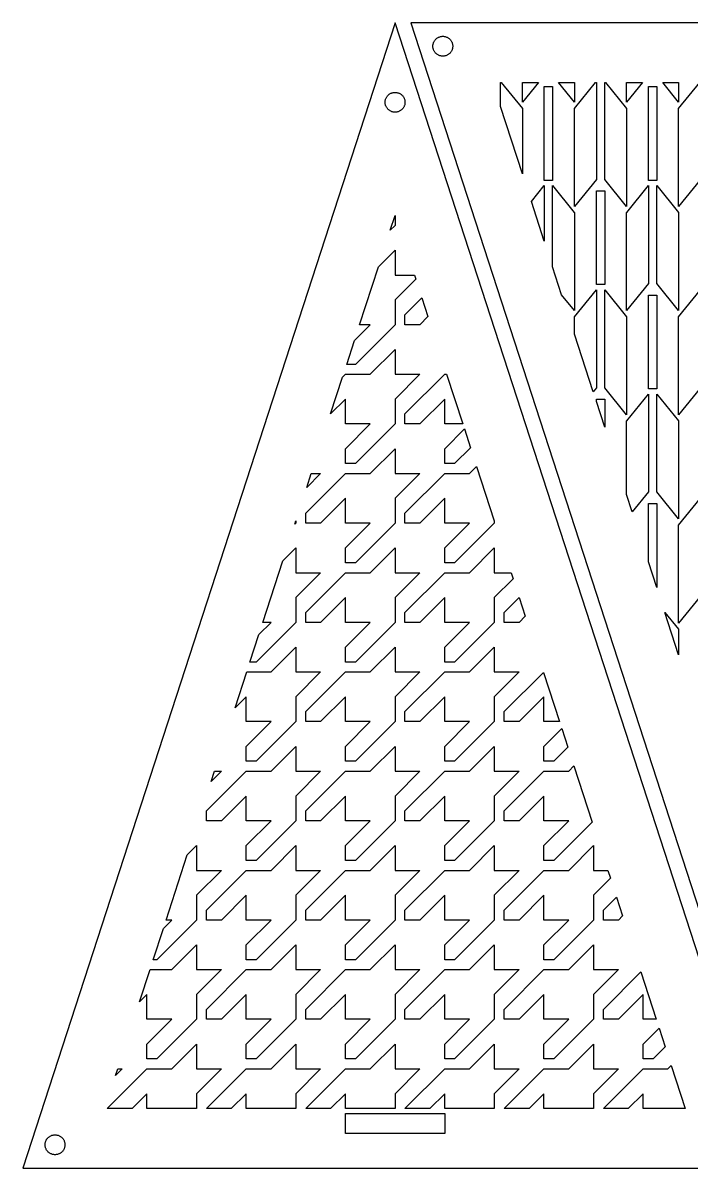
# Model space of a CAD drawing. Header units: metres. Extents: x 20 to 1108, y 20 to 485.
# Drawn here: x 20 to 154.7, y 20 to 250.8 of the extents above; entities that cross this region are included whole.
import ezdxf

# ---------------------------------------------------------------- set-up
doc = ezdxf.new("R2010")
doc.units = ezdxf.units.M

msp = doc.modelspace()

# ---------------------------------------------------------------- linework, layer by layer
for p, q in [((95, 250.826), (20, 20)), ((170, 20), (95, 250.826)), ((248.154, 250.826), (98.1544, 250.826)), ((98.1544, 250.826), (173.154, 20.0001)), ((102.816, 246.976), (102.874, 247.087)), ((102.874, 247.087), (102.938, 247.195)), ((102.938, 247.195), (103.009, 247.3)), ((103.009, 247.3), (103.085, 247.399)), ((103.085, 247.399), (103.169, 247.493)), ((103.169, 247.493), (103.257, 247.582)), ((103.257, 247.582), (103.352, 247.665)), ((103.352, 247.665), (103.451, 247.742)), ((103.451, 247.742), (103.555, 247.813)), ((103.555, 247.813), (103.663, 247.877)), ((103.663, 247.877), (103.775, 247.934)), ((103.775, 247.934), (103.891, 247.984)), ((103.891, 247.984), (104.009, 248.026)), ((104.009, 248.026), (104.129, 248.062)), ((104.129, 248.062), (104.252, 248.089)), ((104.252, 248.089), (104.376, 248.109)), ((104.376, 248.109), (104.501, 248.12)), ((104.501, 248.12), (104.626, 248.124)), ((104.626, 248.124), (104.752, 248.12)), ((104.752, 248.12), (104.877, 248.109)), ((104.877, 248.109), (105.001, 248.089)), ((105.001, 248.089), (105.124, 248.062)), ((105.124, 248.062), (105.244, 248.026)), ((105.244, 248.026), (105.362, 247.984)), ((105.362, 247.984), (105.478, 247.934)), ((105.478, 247.934), (105.59, 247.877)), ((105.59, 247.877), (105.698, 247.813)), ((105.698, 247.813), (105.802, 247.742)), ((105.802, 247.742), (105.901, 247.665)), ((105.901, 247.665), (105.995, 247.582)), ((105.995, 247.582), (106.084, 247.493)), ((106.084, 247.493), (106.168, 247.399)), ((106.168, 247.399), (106.244, 247.3)), ((106.244, 247.3), (106.316, 247.195)), ((106.316, 247.195), (106.379, 247.087)), ((106.379, 247.087), (106.437, 246.976)), ((102.626, 246.124), (102.631, 246.249)), ((102.631, 245.998), (102.626, 246.124)), ((102.631, 246.249), (102.643, 246.375)), ((102.643, 245.873), (102.631, 245.998)), ((102.643, 246.375), (102.662, 246.499)), ((102.662, 245.749), (102.643, 245.873)), ((102.662, 246.499), (102.69, 246.621)), ((102.69, 245.627), (102.662, 245.749)), ((102.69, 246.621), (102.725, 246.742)), ((102.725, 245.506), (102.69, 245.627)), ((102.725, 246.742), (102.767, 246.86)), ((102.767, 245.388), (102.725, 245.506)), ((102.767, 246.86), (102.816, 246.976)), ((102.816, 245.273), (102.767, 245.388)), ((102.874, 245.16), (102.816, 245.273)), ((102.938, 245.052), (102.874, 245.16)), ((103.009, 244.948), (102.938, 245.052)), ((103.085, 244.849), (103.009, 244.948)), ((103.169, 244.755), (103.085, 244.849)), ((103.257, 244.666), (103.169, 244.755)), ((106.084, 244.755), (105.995, 244.666)), ((106.168, 244.849), (106.084, 244.755)), ((106.244, 244.948), (106.168, 244.849)), ((106.316, 245.052), (106.244, 244.948)), ((106.379, 245.16), (106.316, 245.052)), ((106.437, 245.273), (106.379, 245.16)), ((106.437, 246.976), (106.486, 246.86)), ((106.486, 245.388), (106.437, 245.273)), ((106.486, 246.86), (106.528, 246.742)), ((106.528, 245.506), (106.486, 245.388)), ((106.528, 246.742), (106.564, 246.621)), ((106.564, 245.627), (106.528, 245.506)), ((106.564, 246.621), (106.591, 246.499)), ((106.591, 245.749), (106.564, 245.627)), ((106.591, 246.499), (106.61, 246.375)), ((106.61, 245.873), (106.591, 245.749)), ((106.61, 246.375), (106.622, 246.249)), ((106.622, 245.998), (106.61, 245.873)), ((106.622, 246.249), (106.626, 246.124)), ((106.626, 246.124), (106.622, 245.998)), ((103.352, 244.583), (103.257, 244.666)), ((103.451, 244.506), (103.352, 244.583)), ((103.555, 244.436), (103.451, 244.506)), ((103.663, 244.371), (103.555, 244.436)), ((103.775, 244.315), (103.663, 244.371)), ((103.891, 244.265), (103.775, 244.315)), ((104.009, 244.222), (103.891, 244.265)), ((104.129, 244.187), (104.009, 244.222)), ((104.252, 244.159), (104.129, 244.187)), ((104.376, 244.14), (104.252, 244.159)), ((104.501, 244.128), (104.376, 244.14)), ((104.626, 244.124), (104.501, 244.128)), ((104.752, 244.128), (104.626, 244.124)), ((104.877, 244.14), (104.752, 244.128)), ((105.001, 244.159), (104.877, 244.14)), ((105.124, 244.187), (105.001, 244.159)), ((105.244, 244.222), (105.124, 244.187)), ((105.362, 244.265), (105.244, 244.222)), ((105.478, 244.315), (105.362, 244.265)), ((105.59, 244.371), (105.478, 244.315)), ((105.698, 244.436), (105.59, 244.371)), ((105.802, 244.506), (105.698, 244.436)), ((105.901, 244.583), (105.802, 244.506)), ((105.995, 244.666), (105.901, 244.583)), ((116.244, 233.985), (116.244, 238.826)), ((116.244, 238.826), (116.405, 238.826)), ((116.405, 238.826), (120.654, 233.567)), ((120.654, 238.826), (123.877, 238.826)), ((123.877, 238.826), (120.654, 234.868)), ((120.654, 234.868), (120.654, 238.826)), ((125.065, 219.076), (125.065, 237.976)), ((125.065, 237.976), (126.744, 237.976)), ((126.744, 237.976), (126.744, 219.076)), ((127.933, 238.826), (131.154, 238.826)), ((131.154, 234.868), (127.933, 238.826)), ((131.154, 233.567), (135.403, 238.826)), ((131.154, 238.826), (131.154, 234.868)), ((135.403, 238.826), (135.565, 238.826)), ((135.565, 238.826), (135.565, 219.286)), ((137.244, 219.286), (137.244, 238.826)), ((137.244, 238.826), (137.405, 238.826)), ((137.405, 238.826), (141.654, 233.567)), ((141.654, 238.826), (144.877, 238.826)), ((144.877, 238.826), (141.654, 234.868)), ((141.654, 234.868), (141.654, 238.826)), ((146.065, 219.076), (146.065, 237.976)), ((146.065, 237.976), (147.744, 237.976)), ((147.744, 237.976), (147.744, 219.076)), ((148.933, 238.826), (152.154, 238.826)), ((152.154, 234.868), (148.933, 238.826)), ((152.154, 238.826), (152.154, 234.868)), ((152.154, 233.567), (156.403, 238.826)), ((93.0625, 235.324), (93.0977, 235.444)), ((93.0977, 235.444), (93.1406, 235.562)), ((93.1406, 235.562), (93.1904, 235.678)), ((93.1904, 235.678), (93.2471, 235.79)), ((93.2471, 235.79), (93.3115, 235.898)), ((93.3115, 235.898), (93.3818, 236.002)), ((93.3818, 236.002), (93.459, 236.101)), ((93.459, 236.101), (93.542, 236.195)), ((93.542, 236.195), (93.6309, 236.284)), ((93.6309, 236.284), (93.7256, 236.367)), ((93.7256, 236.367), (93.8242, 236.444)), ((93.8242, 236.444), (93.9287, 236.515)), ((93.9287, 236.515), (94.0361, 236.579)), ((94.0361, 236.579), (94.1484, 236.636)), ((94.1484, 236.636), (94.2637, 236.686)), ((94.2637, 236.686), (94.3818, 236.728)), ((94.3818, 236.728), (94.5029, 236.763)), ((94.5029, 236.763), (94.625, 236.791)), ((94.625, 236.791), (94.749, 236.81)), ((94.749, 236.81), (94.874, 236.822)), ((94.874, 236.822), (95, 236.826)), ((95, 236.826), (95.126, 236.822)), ((95.126, 236.822), (95.251, 236.81)), ((95.251, 236.81), (95.375, 236.791)), ((95.375, 236.791), (95.4971, 236.763)), ((95.4971, 236.763), (95.6182, 236.728)), ((95.6182, 236.728), (95.7363, 236.686)), ((95.7363, 236.686), (95.8516, 236.636)), ((95.8516, 236.636), (95.9639, 236.579)), ((95.9639, 236.579), (96.0713, 236.515)), ((96.0713, 236.515), (96.1758, 236.444)), ((96.1758, 236.444), (96.2744, 236.367)), ((96.2744, 236.367), (96.3691, 236.284)), ((96.3691, 236.284), (96.458, 236.195)), ((96.458, 236.195), (96.541, 236.101)), ((96.541, 236.101), (96.6182, 236.002)), ((96.6182, 236.002), (96.6885, 235.898)), ((96.6885, 235.898), (96.7529, 235.79)), ((96.7529, 235.79), (96.8096, 235.678)), ((96.8096, 235.678), (96.8594, 235.562)), ((96.8594, 235.562), (96.9023, 235.444)), ((96.9023, 235.444), (96.9375, 235.324)), ((93, 234.826), (93.0039, 234.952)), ((93.0039, 234.701), (93, 234.826)), ((93.0039, 234.952), (93.0156, 235.077)), ((93.0156, 234.576), (93.0039, 234.701)), ((93.0156, 235.077), (93.0352, 235.201)), ((93.0352, 234.451), (93.0156, 234.576)), ((93.0352, 235.201), (93.0625, 235.324)), ((93.0625, 234.329), (93.0352, 234.451)), ((93.0977, 234.208), (93.0625, 234.329)), ((93.1406, 234.09), (93.0977, 234.208)), ((93.1904, 233.975), (93.1406, 234.09)), ((93.2471, 233.863), (93.1904, 233.975)), ((93.3115, 233.755), (93.2471, 233.863)), ((93.3818, 233.651), (93.3115, 233.755)), ((93.459, 233.551), (93.3818, 233.651)), ((93.542, 233.457), (93.459, 233.551)), ((93.6309, 233.368), (93.542, 233.457)), ((93.7256, 233.285), (93.6309, 233.368)), ((93.8242, 233.208), (93.7256, 233.285)), ((93.9287, 233.138), (93.8242, 233.208)), ((94.0361, 233.074), (93.9287, 233.138)), ((96.0713, 233.138), (95.9639, 233.074)), ((96.1758, 233.208), (96.0713, 233.138)), ((96.2744, 233.285), (96.1758, 233.208)), ((96.3691, 233.368), (96.2744, 233.285)), ((96.458, 233.457), (96.3691, 233.368)), ((96.541, 233.551), (96.458, 233.457)), ((96.6182, 233.651), (96.541, 233.551)), ((96.6885, 233.755), (96.6182, 233.651)), ((96.7529, 233.863), (96.6885, 233.755)), ((96.8096, 233.975), (96.7529, 233.863)), ((96.8594, 234.09), (96.8096, 233.975)), ((96.9023, 234.208), (96.8594, 234.09)), ((96.9375, 234.329), (96.9023, 234.208)), ((96.9375, 235.324), (96.9648, 235.201)), ((96.9648, 234.451), (96.9375, 234.329)), ((96.9648, 235.201), (96.9844, 235.077)), ((96.9844, 234.576), (96.9648, 234.451)), ((96.9844, 235.077), (96.9961, 234.952)), ((96.9961, 234.701), (96.9844, 234.576)), ((96.9961, 234.952), (97, 234.826)), ((97, 234.826), (96.9961, 234.701)), ((120.654, 220.411), (116.244, 233.985)), ((120.654, 233.567), (120.654, 220.411)), ((131.154, 213.826), (131.154, 233.567)), ((141.654, 233.567), (141.654, 213.826)), ((152.154, 213.826), (152.154, 233.567)), ((94.1484, 233.017), (94.0361, 233.074)), ((94.2637, 232.967), (94.1484, 233.017)), ((94.3818, 232.924), (94.2637, 232.967)), ((94.5029, 232.889), (94.3818, 232.924)), ((94.625, 232.862), (94.5029, 232.889)), ((94.749, 232.842), (94.625, 232.862)), ((94.874, 232.83), (94.749, 232.842)), ((95, 232.826), (94.874, 232.83)), ((95.126, 232.83), (95, 232.826)), ((95.251, 232.842), (95.126, 232.83)), ((95.375, 232.862), (95.251, 232.842)), ((95.4971, 232.889), (95.375, 232.862)), ((95.6182, 232.924), (95.4971, 232.889)), ((95.7363, 232.967), (95.6182, 232.924)), ((95.8516, 233.017), (95.7363, 232.967)), ((95.9639, 233.074), (95.8516, 233.017)), ((135.565, 219.286), (131.154, 213.826)), ((141.654, 213.826), (137.244, 219.286)), ((156.565, 219.286), (152.154, 213.826)), ((122.472, 214.817), (125.065, 218.026)), ((126.744, 219.076), (125.065, 219.076)), ((125.065, 218.026), (125.065, 206.837)), ((126.744, 201.667), (126.744, 218.026)), ((126.744, 218.026), (131.121, 212.608)), ((135.565, 198.076), (135.565, 216.977)), ((135.565, 216.977), (137.244, 216.977)), ((137.244, 216.977), (137.244, 198.076)), ((141.688, 212.608), (146.065, 218.026)), ((147.744, 219.076), (146.065, 219.076)), ((146.065, 218.026), (146.065, 198.286)), ((147.744, 198.286), (147.744, 218.026)), ((147.744, 218.026), (152.121, 212.608)), ((125.065, 206.837), (122.472, 214.817)), ((131.121, 212.608), (131.154, 212.608)), ((131.154, 212.608), (131.154, 192.868)), ((141.654, 212.608), (141.688, 212.608)), ((141.654, 192.868), (141.654, 212.608)), ((152.121, 212.608), (152.154, 212.608)), ((152.154, 212.608), (152.154, 192.868)), ((94.04, 209.04), (95, 211.993)), ((95, 211.993), (95, 210)), ((95, 210), (94.04, 209.04)), ((91.6338, 201.634), (95, 205)), ((95, 205), (95, 200)), ((87.8535, 190), (91.6338, 201.634)), ((128.573, 196.039), (126.744, 201.667)), ((95, 200), (98.8965, 200)), ((99.167, 199.167), (95, 195)), ((98.8965, 200), (99.167, 199.167)), ((131.154, 191.567), (135.565, 197.026)), ((137.244, 198.076), (135.565, 198.076)), ((135.565, 197.026), (135.565, 177.286)), ((137.244, 177.286), (137.244, 197.026)), ((137.244, 197.026), (141.654, 191.567)), ((146.065, 198.286), (141.654, 192.868)), ((152.154, 192.868), (147.744, 198.286)), ((152.154, 191.567), (156.565, 197.026)), ((95, 195), (95, 190)), ((97, 192), (100.394, 195.394)), ((100.394, 195.394), (101.62, 191.62)), ((131.154, 192.868), (128.573, 196.039)), ((146.065, 177.076), (146.065, 195.976)), ((146.065, 195.976), (147.744, 195.976)), ((147.744, 195.976), (147.744, 177.076)), ((97, 190), (97, 192)), ((101.62, 191.62), (100, 190)), ((86.8213, 186.821), (90, 190)), ((95, 190), (87, 182)), ((90, 190), (87.8535, 190)), ((100, 190), (97, 190)), ((131.154, 188.096), (131.154, 191.567)), ((141.654, 191.567), (141.654, 171.826)), ((152.154, 171.826), (152.154, 191.567)), ((134.924, 176.494), (131.154, 188.096)), ((85.2549, 182), (86.8213, 186.821)), ((90, 180), (95, 185)), ((95, 185), (95, 180)), ((87, 182), (85.2549, 182)), ((82.0078, 172.008), (84.4141, 179.414)), ((84.4141, 179.414), (85, 180)), ((85, 180), (90, 180)), ((95, 180), (100, 180)), ((100, 180), (95, 175)), ((97, 172), (105, 180)), ((105, 180), (105.396, 180)), ((105.396, 180), (108.645, 170)), ((135.565, 177.286), (134.924, 176.494)), ((141.654, 171.826), (137.244, 177.286)), ((141.688, 170.608), (146.065, 176.026)), ((147.744, 177.076), (146.065, 177.076)), ((146.065, 176.026), (146.065, 156.286)), ((147.744, 156.286), (147.744, 176.026)), ((147.744, 176.026), (152.121, 170.608)), ((156.565, 177.286), (152.154, 171.826)), ((85, 175), (82.0078, 172.008)), ((85, 170), (85, 175)), ((95, 175), (95, 170)), ((105, 175), (100, 170)), ((105, 170), (105, 175)), ((135.565, 174.524), (135.565, 174.977)), ((135.565, 174.977), (137.244, 174.977)), ((137.244, 169.354), (135.565, 174.524)), ((137.244, 174.977), (137.244, 169.354)), ((97, 170), (97, 172)), ((85, 165), (90, 170)), ((90, 170), (85, 170)), ((95, 170), (87, 162)), ((100, 170), (97, 170)), ((108.645, 170), (105, 170)), ((105, 165), (108.977, 168.977)), ((108.977, 168.977), (110.203, 165.203)), ((141.654, 155.779), (141.654, 170.608)), ((141.654, 170.608), (141.688, 170.608)), ((152.121, 170.608), (152.154, 170.608)), ((152.154, 170.608), (152.154, 150.868)), ((85, 162), (85, 165)), ((90, 160), (95, 165)), ((95, 165), (95, 160)), ((105, 162), (105, 165)), ((110.203, 165.203), (107, 162)), ((87, 162), (85, 162)), ((107, 162), (105, 162)), ((77, 152), (85, 160)), ((80, 160), (77.1953, 157.195)), ((77.1953, 157.195), (78.1064, 160)), ((78.1064, 160), (80, 160)), ((85, 160), (90, 160)), ((95, 160), (100, 160)), ((100, 160), (95, 155)), ((97, 152), (105, 160)), ((105, 160), (110, 160)), ((110, 160), (111.43, 161.429)), ((111.43, 161.429), (115, 150.44)), ((85, 155), (80, 150)), ((85, 150), (85, 155)), ((95, 155), (95, 150)), ((105, 155), (100, 150)), ((105, 150), (105, 155)), ((142.795, 152.27), (141.654, 155.779)), ((146.065, 156.286), (142.795, 152.27)), ((152.154, 150.868), (147.744, 156.286)), ((152.154, 149.567), (156.565, 155.026)), ((146.065, 142.206), (146.065, 153.976)), ((146.065, 153.976), (147.744, 153.976)), ((147.744, 153.976), (147.744, 137.036)), ((74.7881, 149.788), (75, 150.44)), ((75, 150.44), (75, 150)), ((77, 150), (77, 152)), ((97, 150), (97, 152)), ((115, 150.44), (115, 150)), ((75, 150), (74.7881, 149.788)), ((80, 150), (77, 150)), ((85, 145), (90, 150)), ((90, 150), (85, 150)), ((95, 150), (87, 142)), ((100, 150), (97, 150)), ((105, 145), (110, 150)), ((110, 150), (105, 150)), ((115, 150), (107, 142)), ((152.154, 129.826), (152.154, 149.567)), ((72.3818, 142.382), (75, 145)), ((75, 145), (75, 140)), ((85, 142), (85, 145)), ((90, 140), (95, 145)), ((95, 145), (95, 140)), ((105, 142), (105, 145)), ((110, 140), (115, 145)), ((115, 145), (115, 140)), ((68.3584, 130), (72.3818, 142.382)), ((87, 142), (85, 142)), ((107, 142), (105, 142)), ((147.744, 137.036), (146.065, 142.206)), ((75, 140), (80, 140)), ((80, 140), (75, 135)), ((77, 132), (85, 140)), ((85, 140), (90, 140)), ((95, 140), (100, 140)), ((100, 140), (95, 135)), ((97, 132), (105, 140)), ((105, 140), (110, 140)), ((115, 140), (118.393, 140)), ((118.786, 138.786), (115, 135)), ((118.393, 140), (118.786, 138.786)), ((75, 135), (75, 130)), ((85, 135), (80, 130)), ((85, 130), (85, 135)), ((95, 135), (95, 130)), ((105, 135), (100, 130)), ((105, 130), (105, 135)), ((115, 135), (115, 130)), ((117, 132), (120.013, 135.013)), ((120.013, 135.013), (121.239, 131.239)), ((156.565, 135.286), (152.154, 129.826)), ((77, 130), (77, 132)), ((97, 130), (97, 132)), ((117, 130), (117, 132)), ((149.381, 132), (152.121, 128.608)), ((152.154, 123.464), (149.381, 132)), ((75, 130), (67, 122)), ((67.5684, 127.569), (70, 130)), ((70, 130), (68.3584, 130)), ((80, 130), (77, 130)), ((85, 125), (90, 130)), ((90, 130), (85, 130)), ((95, 130), (87, 122)), ((100, 130), (97, 130)), ((105, 125), (110, 130)), ((110, 130), (105, 130)), ((115, 130), (107, 122)), ((120, 130), (117, 130)), ((121.239, 131.239), (120, 130)), ((65.7598, 122), (67.5684, 127.569)), ((152.121, 128.608), (152.154, 128.609)), ((152.154, 128.609), (152.154, 123.464)), ((70, 120), (75, 125)), ((75, 125), (75, 120)), ((85, 122), (85, 125)), ((90, 120), (95, 125)), ((95, 125), (95, 120)), ((105, 122), (105, 125)), ((110, 120), (115, 125)), ((115, 125), (115, 120)), ((67, 122), (65.7598, 122)), ((87, 122), (85, 122)), ((107, 122), (105, 122)), ((62.7559, 112.756), (65.1094, 120)), ((65.1094, 120), (70, 120)), ((75, 120), (80, 120)), ((80, 120), (75, 115)), ((77, 112), (85, 120)), ((85, 120), (90, 120)), ((95, 120), (100, 120)), ((100, 120), (95, 115)), ((97, 112), (105, 120)), ((105, 120), (110, 120)), ((115, 120), (120, 120)), ((120, 120), (115, 115)), ((117, 112), (124.917, 119.917)), ((124.917, 119.917), (128.14, 110)), ((65, 115), (62.7559, 112.756)), ((65, 110), (65, 115)), ((75, 115), (75, 110)), ((85, 115), (80, 110)), ((85, 110), (85, 115)), ((95, 115), (95, 110)), ((105, 115), (100, 110)), ((105, 110), (105, 115)), ((115, 115), (115, 110)), ((125, 115), (120, 110)), ((125, 110), (125, 115)), ((77, 110), (77, 112)), ((97, 110), (97, 112)), ((117, 110), (117, 112)), ((65, 105), (70, 110)), ((70, 110), (65, 110)), ((75, 110), (67, 102)), ((80, 110), (77, 110)), ((85, 105), (90, 110)), ((90, 110), (85, 110)), ((95, 110), (87, 102)), ((100, 110), (97, 110)), ((105, 105), (110, 110)), ((110, 110), (105, 110)), ((115, 110), (107, 102)), ((120, 110), (117, 110)), ((128.14, 110), (125, 110)), ((125, 105), (128.596, 108.596)), ((128.596, 108.596), (129.822, 104.822)), ((65, 102), (65, 105)), ((70, 100), (75, 105)), ((75, 105), (75, 100)), ((85, 102), (85, 105)), ((90, 100), (95, 105)), ((95, 105), (95, 100)), ((105, 102), (105, 105)), ((110, 100), (115, 105)), ((115, 105), (115, 100)), ((125, 102), (125, 105)), ((129.822, 104.822), (127, 102)), ((67, 102), (65, 102)), ((87, 102), (85, 102)), ((107, 102), (105, 102)), ((127, 102), (125, 102)), ((57, 92), (65, 100)), ((60, 100), (57.9424, 97.9424)), ((57.9424, 97.9424), (58.6113, 100)), ((58.6113, 100), (60, 100)), ((65, 100), (70, 100)), ((75, 100), (80, 100)), ((80, 100), (75, 95)), ((77, 92), (85, 100)), ((85, 100), (90, 100)), ((95, 100), (100, 100)), ((100, 100), (95, 95)), ((97, 92), (105, 100)), ((105, 100), (110, 100)), ((115, 100), (120, 100)), ((120, 100), (115, 95)), ((117, 92), (125, 100)), ((125, 100), (130, 100)), ((130, 100), (131.048, 101.048)), ((131.048, 101.048), (134.727, 89.7266)), ((65, 95), (60, 90)), ((65, 90), (65, 95)), ((75, 95), (75, 90)), ((85, 95), (80, 90)), ((85, 90), (85, 95)), ((95, 95), (95, 90)), ((105, 95), (100, 90)), ((105, 90), (105, 95)), ((115, 95), (115, 90)), ((125, 95), (120, 90)), ((125, 90), (125, 95)), ((57, 90), (57, 92)), ((77, 90), (77, 92)), ((97, 90), (97, 92)), ((117, 90), (117, 92)), ((60, 90), (57, 90)), ((65, 85), (70, 90)), ((70, 90), (65, 90)), ((75, 90), (67, 82)), ((80, 90), (77, 90)), ((85, 85), (90, 90)), ((90, 90), (85, 90)), ((95, 90), (87, 82)), ((100, 90), (97, 90)), ((105, 85), (110, 90)), ((110, 90), (105, 90)), ((115, 90), (107, 82)), ((120, 90), (117, 90)), ((125, 85), (130, 90)), ((130, 90), (125, 90)), ((134.727, 89.7266), (127, 82)), ((48.8633, 70), (53.1299, 83.1299)), ((53.1299, 83.1299), (55, 85)), ((55, 85), (55, 80)), ((65, 82), (65, 85)), ((70, 80), (75, 85)), ((75, 85), (75, 80)), ((85, 82), (85, 85)), ((90, 80), (95, 85)), ((95, 85), (95, 80)), ((105, 82), (105, 85)), ((110, 80), (115, 85)), ((115, 85), (115, 80)), ((125, 82), (125, 85)), ((130, 80), (135, 85)), ((135, 85), (135, 80)), ((67, 82), (65, 82)), ((87, 82), (85, 82)), ((107, 82), (105, 82)), ((127, 82), (125, 82)), ((55, 80), (60, 80)), ((60, 80), (55, 75)), ((57, 72), (65, 80)), ((65, 80), (70, 80)), ((75, 80), (80, 80)), ((80, 80), (75, 75)), ((77, 72), (85, 80)), ((85, 80), (90, 80)), ((95, 80), (100, 80)), ((100, 80), (95, 75)), ((97, 72), (105, 80)), ((105, 80), (110, 80)), ((115, 80), (120, 80)), ((120, 80), (115, 75)), ((117, 72), (125, 80)), ((125, 80), (130, 80)), ((135, 80), (137.888, 80)), ((137.888, 80), (138.405, 78.4053)), ((138.405, 78.4053), (135, 75)), ((55, 75), (55, 70)), ((65, 75), (60, 70)), ((65, 70), (65, 75)), ((75, 75), (75, 70)), ((85, 75), (80, 70)), ((85, 70), (85, 75)), ((95, 75), (95, 70)), ((105, 75), (100, 70)), ((105, 70), (105, 75)), ((115, 75), (115, 70)), ((125, 75), (120, 70)), ((125, 70), (125, 75)), ((135, 75), (135, 70)), ((137, 72), (139.632, 74.6318)), ((139.632, 74.6318), (140.857, 70.8574)), ((57, 70), (57, 72)), ((77, 70), (77, 72)), ((97, 70), (97, 72)), ((117, 70), (117, 72)), ((137, 70), (137, 72)), ((55, 70), (47, 62)), ((48.3164, 68.3164), (50, 70)), ((50, 70), (48.8633, 70)), ((60, 70), (57, 70)), ((65, 65), (70, 70)), ((70, 70), (65, 70)), ((75, 70), (67, 62)), ((80, 70), (77, 70)), ((85, 65), (90, 70)), ((90, 70), (85, 70)), ((95, 70), (87, 62)), ((100, 70), (97, 70)), ((105, 65), (110, 70)), ((110, 70), (105, 70)), ((115, 70), (107, 62)), ((120, 70), (117, 70)), ((125, 65), (130, 70)), ((130, 70), (125, 70)), ((135, 70), (127, 62)), ((140, 70), (137, 70)), ((140.857, 70.8574), (140, 70)), ((46.2637, 62), (48.3164, 68.3164)), ((50, 60), (55, 65)), ((55, 65), (55, 60)), ((65, 62), (65, 65)), ((70, 60), (75, 65)), ((75, 65), (75, 60)), ((85, 62), (85, 65)), ((90, 60), (95, 65)), ((95, 65), (95, 60)), ((105, 62), (105, 65)), ((110, 60), (115, 65)), ((115, 65), (115, 60)), ((125, 62), (125, 65)), ((130, 60), (135, 65)), ((135, 65), (135, 60)), ((47, 62), (46.2637, 62)), ((67, 62), (65, 62)), ((87, 62), (85, 62)), ((107, 62), (105, 62)), ((127, 62), (125, 62)), ((43.5039, 53.5039), (45.6143, 60)), ((45.6143, 60), (50, 60)), ((55, 60), (60, 60)), ((60, 60), (55, 55)), ((57, 52), (65, 60)), ((65, 60), (70, 60)), ((75, 60), (80, 60)), ((80, 60), (75, 55)), ((77, 52), (85, 60)), ((85, 60), (90, 60)), ((95, 60), (100, 60)), ((100, 60), (95, 55)), ((97, 52), (105, 60)), ((105, 60), (110, 60)), ((115, 60), (120, 60)), ((120, 60), (115, 55)), ((117, 52), (125, 60)), ((125, 60), (130, 60)), ((135, 60), (140, 60)), ((140, 60), (135, 55)), ((137, 52), (144.536, 59.5361)), ((144.536, 59.5361), (147.635, 50)), ((45, 55), (43.5039, 53.5039)), ((45, 50), (45, 55)), ((55, 55), (55, 50)), ((65, 55), (60, 50)), ((65, 50), (65, 55)), ((75, 55), (75, 50)), ((85, 55), (80, 50)), ((85, 50), (85, 55)), ((95, 55), (95, 50)), ((105, 55), (100, 50)), ((105, 50), (105, 55)), ((115, 55), (115, 50)), ((125, 55), (120, 50)), ((125, 50), (125, 55)), ((135, 55), (135, 50)), ((145, 55), (140, 50)), ((145, 50), (145, 55)), ((57, 50), (57, 52)), ((77, 50), (77, 52)), ((97, 50), (97, 52)), ((117, 50), (117, 52)), ((137, 50), (137, 52)), ((45, 45), (50, 50)), ((50, 50), (45, 50)), ((55, 50), (47, 42)), ((60, 50), (57, 50)), ((65, 45), (70, 50)), ((70, 50), (65, 50)), ((75, 50), (67, 42)), ((80, 50), (77, 50)), ((85, 45), (90, 50)), ((90, 50), (85, 50)), ((95, 50), (87, 42)), ((100, 50), (97, 50)), ((105, 45), (110, 50)), ((110, 50), (105, 50)), ((115, 50), (107, 42)), ((120, 50), (117, 50)), ((125, 45), (130, 50)), ((130, 50), (125, 50)), ((135, 50), (127, 42)), ((140, 50), (137, 50)), ((147.635, 50), (145, 50)), ((145, 45), (148.215, 48.2148)), ((148.215, 48.2148), (149.441, 44.4404)), ((45, 42), (45, 45)), ((50, 40), (55, 45)), ((55, 45), (55, 40)), ((65, 42), (65, 45)), ((70, 40), (75, 45)), ((75, 45), (75, 40)), ((85, 42), (85, 45)), ((90, 40), (95, 45)), ((95, 45), (95, 40)), ((105, 42), (105, 45)), ((110, 40), (115, 45)), ((115, 45), (115, 40)), ((125, 42), (125, 45)), ((130, 40), (135, 45)), ((135, 45), (135, 40)), ((145, 42), (145, 45)), ((149.441, 44.4404), (147, 42)), ((47, 42), (45, 42)), ((67, 42), (65, 42)), ((87, 42), (85, 42)), ((107, 42), (105, 42)), ((127, 42), (125, 42)), ((147, 42), (145, 42)), ((37, 32), (45, 40)), ((40, 40), (38.6904, 38.6904)), ((38.6904, 38.6904), (39.1162, 40)), ((39.1162, 40), (40, 40)), ((45, 40), (50, 40)), ((55, 40), (60, 40)), ((60, 40), (55, 35)), ((57, 32), (65, 40)), ((65, 40), (70, 40)), ((75, 40), (80, 40)), ((80, 40), (75, 35)), ((77, 32), (85, 40)), ((85, 40), (90, 40)), ((95, 40), (100, 40)), ((100, 40), (95, 35)), ((97, 32), (105, 40)), ((105, 40), (110, 40)), ((115, 40), (120, 40)), ((120, 40), (115, 35)), ((117, 32), (125, 40)), ((125, 40), (130, 40)), ((135, 40), (140, 40)), ((140, 40), (135, 35)), ((137, 32), (145, 40)), ((145, 40), (150, 40)), ((150, 40), (150.667, 40.667)), ((150.667, 40.667), (153.483, 32)), ((45, 35), (42, 32)), ((45, 32), (45, 35)), ((55, 35), (55, 32)), ((65, 35), (62, 32)), ((65, 32), (65, 35)), ((75, 35), (75, 32)), ((85, 35), (82, 32)), ((85, 32), (85, 35)), ((95, 35), (95, 32)), ((105, 35), (102, 32)), ((105, 32), (105, 35)), ((115, 35), (115, 32)), ((125, 35), (122, 32)), ((125, 32), (125, 35)), ((135, 35), (135, 32)), ((145, 35), (142, 32)), ((145, 32), (145, 35)), ((42, 32), (37, 32)), ((55, 32), (45, 32)), ((62, 32), (57, 32)), ((75, 32), (65, 32)), ((82, 32), (77, 32)), ((95, 32), (85, 32)), ((85, 27), (85, 31)), ((85, 31), (105, 31)), ((102, 32), (97, 32)), ((115, 32), (105, 32)), ((105, 31), (105, 27)), ((122, 32), (117, 32)), ((135, 32), (125, 32)), ((142, 32), (137, 32)), ((153.483, 32), (145, 32)), ((24.5703, 25.3203), (24.6123, 25.4385)), ((24.6123, 25.4385), (24.6621, 25.5537)), ((24.6621, 25.5537), (24.7197, 25.666)), ((24.7197, 25.666), (24.7832, 25.7744)), ((24.7832, 25.7744), (24.8545, 25.8779)), ((24.8545, 25.8779), (24.9307, 25.9775)), ((24.9307, 25.9775), (25.0146, 26.0713)), ((25.0146, 26.0713), (25.1025, 26.1602)), ((25.1025, 26.1602), (25.1973, 26.2432)), ((25.1973, 26.2432), (25.2969, 26.3203)), ((25.2969, 26.3203), (25.4004, 26.3906)), ((25.4004, 26.3906), (25.5088, 26.4551)), ((25.5088, 26.4551), (25.6201, 26.5117)), ((25.6201, 26.5117), (25.7363, 26.5615)), ((25.7363, 26.5615), (25.8545, 26.6045)), ((25.8545, 26.6045), (25.9746, 26.6396)), ((25.9746, 26.6396), (26.0977, 26.667)), ((26.0977, 26.667), (26.2217, 26.6865)), ((26.2217, 26.6865), (26.3467, 26.6982)), ((26.3467, 26.6982), (26.4717, 26.7021)), ((26.4717, 26.7021), (26.5977, 26.6982)), ((26.5977, 26.6982), (26.7227, 26.6865)), ((26.7227, 26.6865), (26.8467, 26.667)), ((26.8467, 26.667), (26.9697, 26.6396)), ((26.9697, 26.6396), (27.0898, 26.6045)), ((27.0898, 26.6045), (27.208, 26.5615)), ((27.208, 26.5615), (27.3232, 26.5117)), ((27.3232, 26.5117), (27.4355, 26.4551)), ((27.4355, 26.4551), (27.5439, 26.3906)), ((27.5439, 26.3906), (27.6475, 26.3203)), ((27.6475, 26.3203), (27.7471, 26.2432)), ((27.7471, 26.2432), (27.8408, 26.1602)), ((27.8408, 26.1602), (27.9297, 26.0713)), ((27.9297, 26.0713), (28.0137, 25.9775)), ((28.0137, 25.9775), (28.0898, 25.8779)), ((28.0898, 25.8779), (28.1611, 25.7744)), ((28.1611, 25.7744), (28.2246, 25.666)), ((28.2246, 25.666), (28.2822, 25.5537)), ((28.2822, 25.5537), (28.332, 25.4385)), ((28.332, 25.4385), (28.374, 25.3203)), ((105, 27), (85, 27)), ((24.4717, 24.7021), (24.4766, 24.8281)), ((24.4766, 24.5771), (24.4717, 24.7021)), ((24.4766, 24.8281), (24.4883, 24.9531)), ((24.4883, 24.4512), (24.4766, 24.5771)), ((24.4883, 24.9531), (24.5078, 25.0771)), ((24.5078, 24.3271), (24.4883, 24.4512)), ((24.5078, 25.0771), (24.5352, 25.1992)), ((24.5352, 24.2051), (24.5078, 24.3271)), ((24.5352, 25.1992), (24.5703, 25.3203)), ((24.5703, 24.084), (24.5352, 24.2051)), ((24.6123, 23.9658), (24.5703, 24.084)), ((24.6621, 23.8506), (24.6123, 23.9658)), ((24.7197, 23.7393), (24.6621, 23.8506)), ((24.7832, 23.6309), (24.7197, 23.7393)), ((24.8545, 23.5264), (24.7832, 23.6309)), ((24.9307, 23.4277), (24.8545, 23.5264)), ((25.0146, 23.333), (24.9307, 23.4277)), ((25.1025, 23.2441), (25.0146, 23.333)), ((25.1973, 23.1611), (25.1025, 23.2441)), ((25.2969, 23.084), (25.1973, 23.1611)), ((25.4004, 23.0137), (25.2969, 23.084)), ((27.6475, 23.084), (27.5439, 23.0137)), ((27.7471, 23.1611), (27.6475, 23.084)), ((27.8408, 23.2441), (27.7471, 23.1611)), ((27.9297, 23.333), (27.8408, 23.2441)), ((28.0137, 23.4277), (27.9297, 23.333)), ((28.0898, 23.5264), (28.0137, 23.4277)), ((28.1611, 23.6309), (28.0898, 23.5264)), ((28.2246, 23.7393), (28.1611, 23.6309)), ((28.2822, 23.8506), (28.2246, 23.7393)), ((28.332, 23.9658), (28.2822, 23.8506)), ((28.374, 24.084), (28.332, 23.9658)), ((28.374, 25.3203), (28.4092, 25.1992)), ((28.4092, 24.2051), (28.374, 24.084)), ((28.4092, 25.1992), (28.4365, 25.0771)), ((28.4365, 24.3271), (28.4092, 24.2051)), ((28.4365, 25.0771), (28.4561, 24.9531)), ((28.4561, 24.4512), (28.4365, 24.3271)), ((28.4561, 24.9531), (28.4678, 24.8281)), ((28.4678, 24.5771), (28.4561, 24.4512)), ((28.4678, 24.8281), (28.4717, 24.7021)), ((28.4717, 24.7021), (28.4678, 24.5771)), ((25.5088, 22.9492), (25.4004, 23.0137)), ((25.6201, 22.8926), (25.5088, 22.9492)), ((25.7363, 22.8428), (25.6201, 22.8926)), ((25.8545, 22.7998), (25.7363, 22.8428)), ((25.9746, 22.7646), (25.8545, 22.7998)), ((26.0977, 22.7373), (25.9746, 22.7646)), ((26.2217, 22.7178), (26.0977, 22.7373)), ((26.3467, 22.7061), (26.2217, 22.7178)), ((26.4717, 22.7021), (26.3467, 22.7061)), ((26.5977, 22.7061), (26.4717, 22.7021)), ((26.7227, 22.7178), (26.5977, 22.7061)), ((26.8467, 22.7373), (26.7227, 22.7178)), ((26.9697, 22.7646), (26.8467, 22.7373)), ((27.0898, 22.7998), (26.9697, 22.7646)), ((27.208, 22.8428), (27.0898, 22.7998)), ((27.3232, 22.8926), (27.208, 22.8428)), ((27.4355, 22.9492), (27.3232, 22.8926)), ((27.5439, 23.0137), (27.4355, 22.9492)), ((20, 20), (170, 20))]:
    msp.add_line(p, q)

doc.saveas('drawing.dxf')
